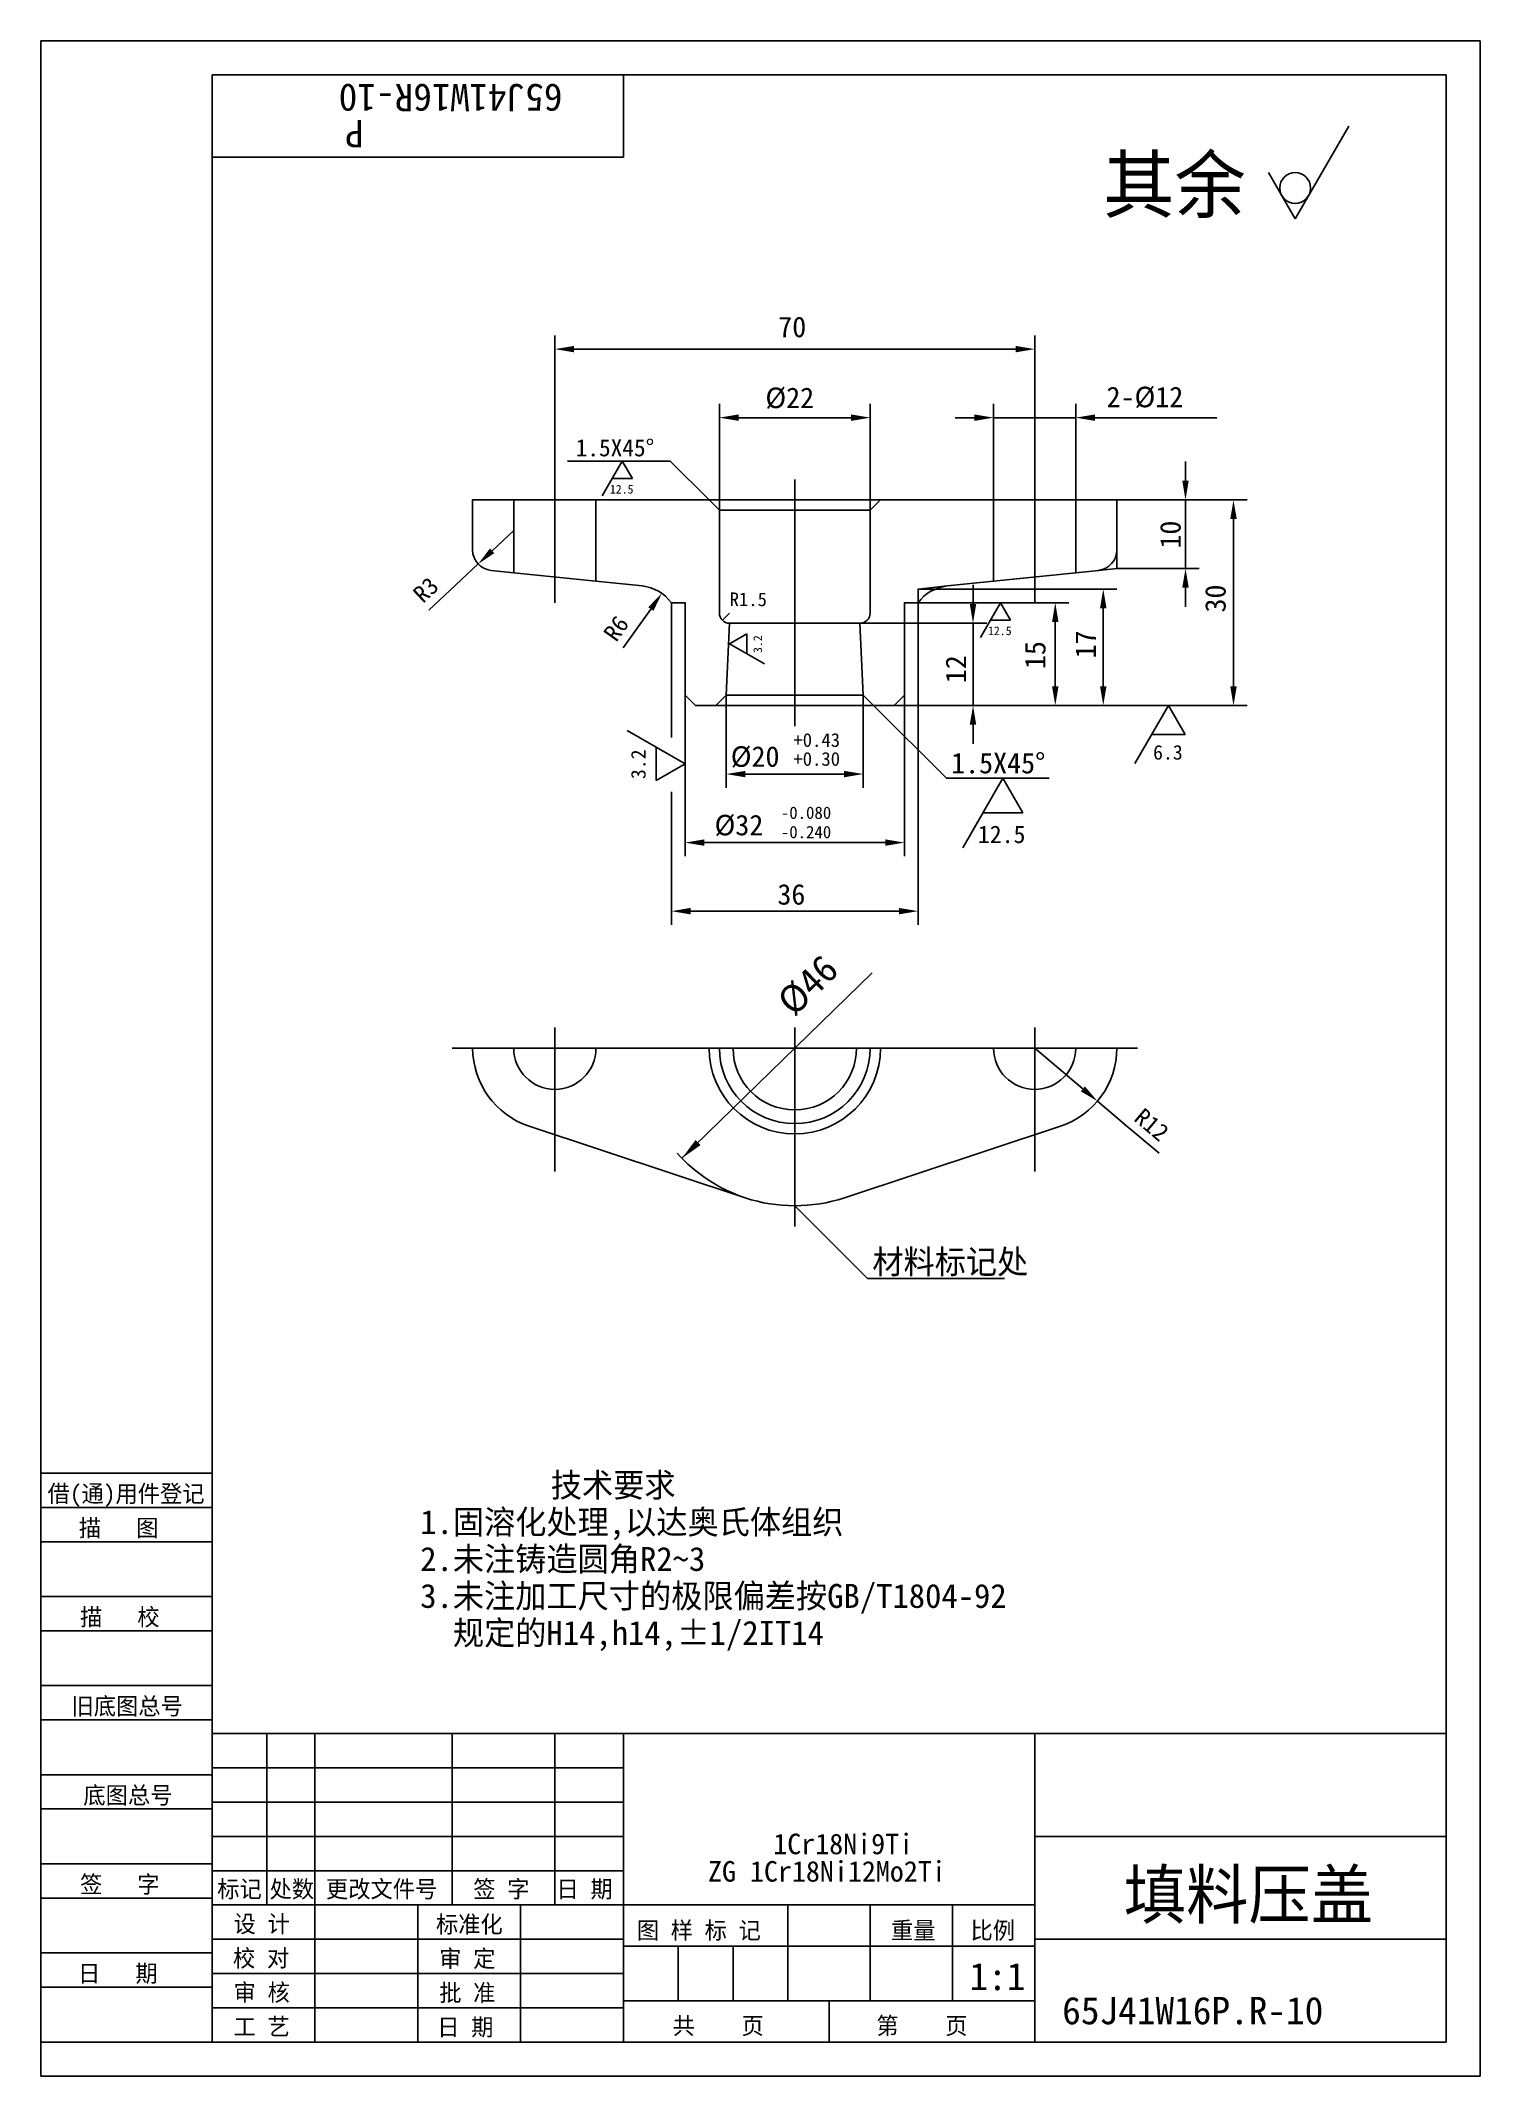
# Model space of a CAD drawing. Header units: metres. Extents: x 0 to 210, y 0 to 297.
import ezdxf

# ---------------------------------------------------------------- set-up
doc = ezdxf.new("R2010")
doc.units = ezdxf.units.M
for name, color, linetype in [('C', 6, 'Continuous'), ('D', 1, 'Continuous'), ('FL', 5, 'Continuous'), ('T', 7, 'Continuous'), ('TL', 4, 'Continuous')]:
    doc.layers.add(name, color=color, linetype=linetype)

# ---------------------------------------------------------------- blocks, each defined once
blk = doc.blocks.new('TUKUN4')
at = {"layer": 'FL'}
for p, q in [((0, 297), (0, 0)), ((210, 297), (0, 297)), ((210, 0), (210, 297)), ((0, 78), (25, 78)), ((0, 70), (25, 70)), ((0, 65), (25, 65)), ((0, 57), (25, 57)), ((0, 52), (25, 52)), ((33, 25), (33, 50)), ((40, 5), (40, 50)), ((60, 25), (60, 50)), ((75, 25), (75, 50)), ((25, 45), (85, 45)), ((0, 44), (25, 44)), ((0, 39), (25, 39)), ((25, 40), (85, 40)), ((25, 35), (85, 35)), ((0, 31), (25, 31)), ((25, 30), (85, 30)), ((0, 26), (25, 26)), ((70, 5), (70, 25)), ((0, 18), (25, 18)), ((25, 20), (85, 20)), ((25, 15), (85, 15)), ((0, 13), (25, 13)), ((25, 10), (85, 10)), ((0, 0), (210, 0))]:
    blk.add_line(p, q, dxfattribs=at)
at = {"layer": 'TL'}
for p, q in [((25, 5), (25, 292)), ((205, 292), (25, 292)), ((85, 292), (85, 280)), ((205, 5), (205, 292)), ((85, 280), (25, 280)), ((0, 88), (25, 88)), ((0, 83), (25, 83)), ((205, 50), (25, 50)), ((85, 5), (85, 50)), ((145, 5), (145, 50)), ((205, 35), (145, 35)), ((145, 25), (25, 25)), ((55, 5), (55, 25)), ((109, 11), (109, 25)), ((121, 11), (121, 25)), ((133, 11), (133, 25)), ((85, 19), (145, 19)), ((93, 11), (93, 19)), ((101, 11), (101, 19)), ((205, 20), (145, 20)), ((145, 11), (85, 11)), ((115, 5), (115, 11)), ((0, 5), (205, 5))]:
    blk.add_line(p, q, dxfattribs=at)
at = {"layer": 'T'}
for s, p in [('借(通)用件登记', (1, 83.76)), ('描   图', (5.56, 78.76)), ('描   校', (5.74, 65.76)), ('旧底图总号', (4.49, 52.76)), ('底图总号', (6.22, 39.76)), ('签   字', (5.74, 26.76)), ('标记', (25.75, 26.07)), ('处数', (33.38, 26.07)), ('更改文件号', (41.61, 26.07)), ('签 字', (63.1, 26.07)), ('日 期', (75.23, 26.07)), ('设 计', (28.14, 20.99)), ('标准化', (57.65, 20.93)), ('图 样 标 记', (86.95, 20.04)), ('重量', (124.03, 20.04)), ('比例', (135.64, 20.04)), ('校 对', (28.05, 15.99)), ('审 定', (58.13, 15.93)), ('日   期', (5.45, 13.76)), ('审 核', (28.14, 10.99)), ('批 准', (58.13, 10.93)), ('共    页', (92.18, 6.13)), ('第    页', (121.9, 6.13)), ('工 艺', (28.14, 5.99)), ('日 期', (57.84, 5.93))]:
    blk.add_text(s, height=2.5, dxfattribs=at).set_placement(p)

msp = doc.modelspace()

# ---------------------------------------------------------------- linework, layer by layer
at = {"layer": 'C'}
for points in [[(75, 233), (75, 215)], [(110, 233), (110, 197)], [(145, 233), (145, 215)], [(75, 153), (75, 132)], [(110, 153), (110, 124)], [(145, 153), (145, 132)], [(60, 150), (160, 150)]]:
    msp.add_lwpolyline(points, dxfattribs=at)
at = {"layer": 'D'}
for p, q in [((190.81, 284.52), (183, 271)), ((183, 271), (179.1, 277.76)), ((75, 230), (75, 254)), ((145, 230), (145, 254)), ((77.8, 252), (142.2, 252)), ((99, 228.5), (99, 244)), ((121, 228.5), (121, 244)), ((139, 230), (139, 244)), ((151, 230), (151, 244)), ((101.8, 242), (118.2, 242)), ((136.2, 242), (133.4, 242)), ((139, 242), (151, 242)), ((153.8, 242), (156.6, 242)), ((156.6, 242), (171.57, 242)), ((81.92, 230.59), (84.84, 235.66)), ((84.84, 235.66), (86.31, 233.12)), ((167, 232.8), (167, 235.6)), ((86.31, 233.12), (83.38, 233.12)), ((157, 230), (176, 230)), ((157, 230), (169, 230)), ((167, 230), (167, 220)), ((174, 227.2), (174, 202.8)), ((65.85, 222.57), (69, 225.53)), ((63.81, 220.65), (59.73, 216.81)), ((157, 220), (169, 220)), ((59.73, 216.81), (56.63, 213.9)), ((128, 217), (157, 217)), ((136, 214.8), (136, 217.6)), ((167, 217.2), (167, 214.4)), ((89, 214.08), (87.38, 211.8)), ((92, 215), (92, 195.35)), ((128, 215), (150, 215)), ((128, 215), (128, 168)), ((137.07, 209.93), (140, 215)), ((140, 215), (141.46, 212.47)), ((155, 202.8), (155, 214.2)), ((87.38, 211.8), (84.99, 208.42)), ((119.5, 212), (138, 212)), ((136, 200), (136, 212)), ((141.46, 212.47), (138.54, 212.47)), ((148, 202.8), (148, 212.2)), ((100.5, 209), (103.03, 210.46)), ((105.57, 206.07), (100.5, 209)), ((103.03, 210.46), (103.03, 207.54)), ((94, 201.5), (94, 178)), ((100, 201.5), (100, 188)), ((120, 201.5), (120, 188)), ((124.5, 200), (157, 200)), ((124.5, 200), (150, 200)), ((124.5, 200), (176, 200)), ((124.5, 200), (138, 200)), ((126, 201.5), (126, 178)), ((159.62, 191.55), (164.5, 200)), ((164.5, 200), (166.94, 195.78)), ((85.55, 196.38), (94, 191.5)), ((136, 197.2), (136, 194.4)), ((89.78, 189.06), (89.78, 193.94)), ((166.94, 195.78), (162.06, 195.78)), ((94, 191.5), (89.78, 189.06)), ((92, 187.4), (92, 168)), ((102.8, 190), (117.2, 190)), ((134.5, 179.25), (140.35, 189.39)), ((140.35, 189.39), (143.28, 184.32)), ((143.28, 184.32), (137.43, 184.32)), ((96.8, 180), (123.2, 180)), ((94.8, 170), (125.2, 170)), ((93.54, 133.94), (121.3, 161.02)), ((152.03, 144.07), (145, 150)), ((154.17, 142.26), (158.45, 138.65)), ((158.45, 138.65), (163.16, 134.67))]:
    msp.add_line(p, q, dxfattribs=at)
for points in [[(97.5, 230), (91.84, 235.66), (76.84, 235.66)], [(157, 222.71), (157, 220), (154.31, 219.72)], [(128, 215), (128, 217), (132.23, 217.44)], [(100.5, 213.5), (99.44, 212.44)], [(121.5, 200), (132.11, 189.39), (147.11, 189.39)], [(110, 127), (120.61, 116.39), (140.61, 116.39)]]:
    msp.add_lwpolyline(points, dxfattribs=at)
msp.add_lwpolyline([(102.77, 128.17, -0.13), (92.82, 134.71, -0.13)], format="xyb", dxfattribs=at)
msp.add_circle((183, 275.51), 2.25, dxfattribs=at)
for points in [[(77.8, 252.47), (77.8, 251.53), (75, 252)], [(142.2, 252.47), (142.2, 251.53), (145, 252)], [(101.8, 242.47), (101.8, 241.53), (99, 242)], [(118.2, 242.47), (118.2, 241.53), (121, 242)], [(136.2, 242.47), (136.2, 241.53), (139, 242)], [(153.8, 242.47), (153.8, 241.53), (151, 242)], [(166.53, 232.8), (167.47, 232.8), (167, 230)], [(173.53, 227.2), (174.47, 227.2), (174, 230)], [(66.17, 222.23), (65.53, 222.91), (63.81, 220.65)], [(166.53, 217.2), (167.47, 217.2), (167, 220)], [(154.53, 214.2), (155.47, 214.2), (155, 217)], [(89.38, 213.81), (88.62, 214.35), (90.61, 216.37)], [(135.53, 214.8), (136.47, 214.8), (136, 212)], [(147.53, 212.2), (148.47, 212.2), (148, 215)], [(147.53, 202.8), (148.47, 202.8), (148, 200)], [(154.53, 202.8), (155.47, 202.8), (155, 200)], [(173.53, 202.8), (174.47, 202.8), (174, 200)], [(135.53, 197.2), (136.47, 197.2), (136, 200)], [(102.8, 190.47), (102.8, 189.53), (100, 190)], [(117.2, 190.47), (117.2, 189.53), (120, 190)], [(96.8, 180.47), (96.8, 179.53), (94, 180)], [(123.2, 180.47), (123.2, 179.53), (126, 180)], [(94.8, 170.47), (94.8, 169.53), (92, 170)], [(125.2, 170.47), (125.2, 169.53), (128, 170)], [(151.73, 143.71), (152.33, 144.42), (154.17, 142.26)], [(95.53, 136.61), (93.54, 133.94), (96.26, 135.87)]]:
    msp.add_solid(points, dxfattribs=at)
at = {"layer": 'TL'}
for points in [[(69, 230), (63, 230), (63, 222.71, 0.38), (65.69, 219.72), (69, 219.38)], [(121.5, 200), (120, 201.5), (119.5, 212, 0.41), (121, 213.5), (121, 228.5), (122.5, 230), (139, 230), (139, 218.14), (132.23, 217.44, 0.21), (128, 215), (126, 215), (126, 201.5), (124.5, 200)], [(151, 230), (151, 219.38), (154.31, 219.72, 0.38), (157, 222.71), (157, 230)]]:
    msp.add_lwpolyline(points, format="xyb", close=True, dxfattribs=at)
for points in [[(81, 230), (69, 230)], [(97.5, 230), (122.5, 230)], [(139, 230), (151, 230)], [(99, 228.5), (121, 228.5)], [(69, 219.38), (81, 218.14)], [(139, 218.14), (151, 219.38)], [(100.5, 212), (119.5, 212)], [(98.5, 200), (121.5, 200)], [(100, 201.5), (120, 201.5)]]:
    msp.add_lwpolyline(points, dxfattribs=at)
for points in [[(92, 215, 0.21), (87.77, 217.44), (81, 218.14), (81, 230), (97.5, 230), (99, 228.5), (99, 213.5, 0.41), (100.5, 212), (100, 201.5), (98.5, 200), (95.5, 200), (94, 201.5), (94, 215), (92, 215)], [(63, 150, 0.32), (71.23, 138.61), (102.77, 128.17, 0.16), (117.23, 128.17), (148.77, 138.61, 0.32), (157, 150, 0.32)], [(69, 150, 1), (81, 150, 1)], [(97.5, 150, 1), (122.5, 150, 1)], [(99, 150, 1), (121, 150, 1)], [(139, 150, 1), (151, 150, 1)]]:
    msp.add_lwpolyline(points, format="xyb", dxfattribs=at)
msp.add_arc((110, 150), 9, 180, 0, dxfattribs=at)

# ---------------------------------------------------------------- block references
at = {"layer": 'D'}
msp.add_blockref('TUKUN4', (0, 0), dxfattribs=at)

# ---------------------------------------------------------------- texts
for s, height, rotation, p in [('65J41W16R-10', 4, 180, (76.12, 290.68)), ('P', 4, 180, (47.13, 285.42)), ('10', 3, 90, (166.29, 222.9)), ('R3', 2.5, 43.24, (55.78, 214.81)), ('30', 3, 90, (172.86, 213.57)), ('R6', 2.5, 54.72, (83.97, 209.14)), ('3.2', 1.27, 90, (105.23, 207.66)), ('15', 3, 90, (146.57, 205.32)), ('17', 3, 90, (153.92, 206.87)), ('12', 3, 90, (135, 203.26)), ('3.2', 2.12, 90, (88.24, 189.27)), ('%%C46', 4, 44.29, (109.86, 154.48)), ('R12', 2.5, 319.83, (159.32, 139.54))]:
    msp.add_text(s, height=height, rotation=rotation, dxfattribs=at).set_placement(p)
for s, height, p in [('其余', 8, (155, 272)), ('70', 3, (107.59, 253.74)), ('%%c22', 3, (105.71, 243.4)), ('2-%%C12', 3, (155.48, 243.52)), ('1.5X45%%d', 2.5, (78.04, 236.36)), ('12.5', 1.27, (83.02, 230.92)), ('R1.5', 2, (100.5, 214.5)), ('12.5', 1.27, (138.18, 210.27)), ('%%C20', 3, (100.66, 191.06)), ('+0.43', 2, (109.8, 193.97)), ('+0.30', 2, (109.8, 191.21)), ('1.5X45%%d', 3, (132.81, 190.1)), ('6.3', 2.12, (162.27, 192.11)), ('%%C32', 3, (98.3, 181.06)), ('-0.080', 1.8, (107.97, 183.46)), ('-0.240', 1.8, (107.97, 180.64)), ('12.5', 2.55, (136.71, 179.93)), ('36', 3, (107.46, 170.95)), ('材料标记处', 3.5, (121.31, 117.1)), ('        技术要求', 3.5, (55.36, 84.51)), ('1.固溶化处理,以达奥氏体组织', 3.5, (55.36, 79.12)), ('2.未注铸造圆角R2%%1263', 3.5, (55.36, 73.73)), ('3.未注加工尺寸的极限偏差按GB/T1804-92', 3.5, (55.36, 68.34)), ('  规定的H14,h14,%%P1/2IT14', 3.5, (55.36, 62.95)), ('1Cr18Ni9Ti', 3, (106.86, 32.4)), ('ZG 1Cr18Ni12Mo2Ti', 3, (97.34, 28.4)), ('填料压盖', 7, (157.98, 23.02)), ('1:1', 4, (135.48, 12.57)), ('65J41W16P.R-10', 4, (149.01, 7.59))]:
    msp.add_text(s, height=height, dxfattribs=at).set_placement(p)

doc.saveas('drawing.dxf')
